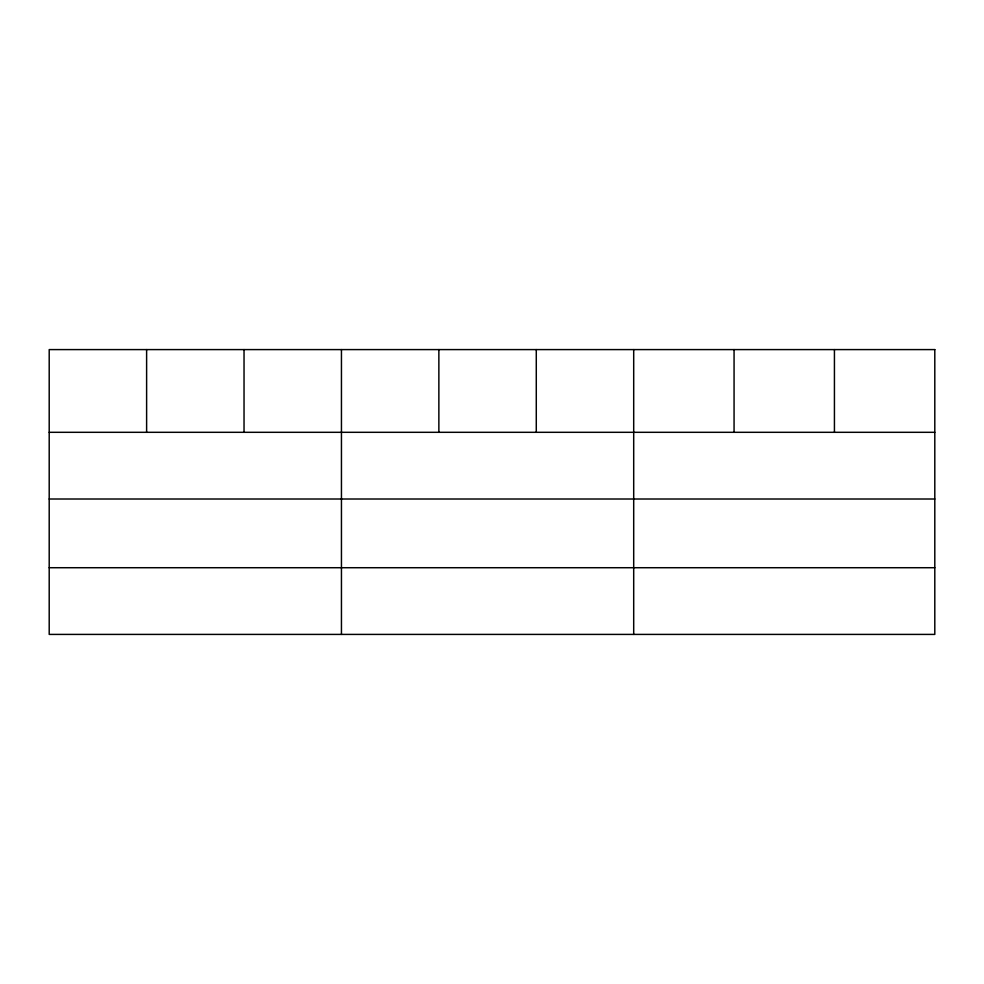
<?xml version="1.0" encoding="UTF-8"?>
<svg xmlns="http://www.w3.org/2000/svg" width="984" height="984" viewBox="0 0 984 984"><rect width="100%" height="100%" fill="white"/><g stroke="black" fill="none" stroke-linecap="round" stroke-linejoin="round"><path stroke-width="1.48" d="M49.2 432.308L934.8 432.308M49.2 499.011L934.8 499.011M49.2 567.719L934.8 567.719M834.432 349.591L834.432 432.308M734.064 349.591L734.064 432.308M633.696 349.591L633.696 634.409M536.28 349.591L536.28 432.308M438.864 349.591L438.864 432.308M341.448 349.591L341.448 634.409M244.032 349.591L244.032 432.308M146.616 349.591L146.616 432.308M934.8 349.591L49.2 349.591L49.2 634.409L934.8 634.409L934.8 349.591"/></g></svg>
